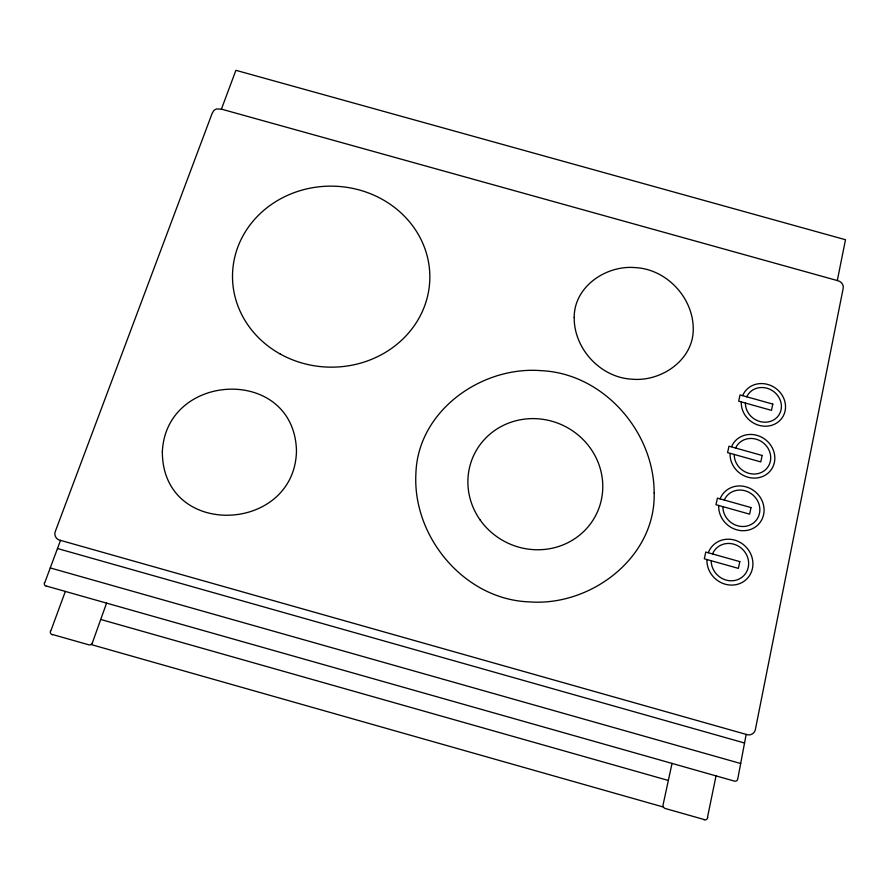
<?xml version="1.0" encoding="UTF-8"?>
<svg xmlns="http://www.w3.org/2000/svg" width="890" height="890" viewBox="0 0 890 890"><rect width="100%" height="100%" fill="white"/><g stroke="black" fill="none" stroke-linecap="round" stroke-linejoin="round"><path stroke-width="1.33" d="M746.187 734.406C750.337 736.208 755.31 733.26 755.554 728.621L843.064 288.961C844.298 284.989 841.161 281.195 837.301 280.55L221.421 109.125L216.203 108.98L213.822 110.516L212.165 113.319L55.625 530.607C53.433 534.645 55.937 539.752 60.531 540.375L746.165 734.395L737.754 779.017A2.993 2.759 62.3 0 1 734.439 781.109L46.48 586.076M837.301 280.55L845.5 239.733L235.906 70.31L221.421 109.125M707.483 817.421L716.038 775.88M672.039 763.409L663.083 804.816A3.015 2.815 67.5 0 0 665.231 808.498L704.124 819.523M92.393 642.803L106.566 603.109M50.786 630.999L65.337 591.427M44.767 582.627L60.531 540.375M57.494 548.518L744.574 743.017M50.252 567.931L740.691 763.52M100.726 619.462L668.357 780.463M90.936 644.505L663.439 807.052M52.521 634.514L88.677 644.783A2.993 2.781 -37.6 0 0 92.404 642.814M724.293 500.035A19.079 17.6 40 0 1 754.475 496.486A19.079 17.6 40 0 1 748.368 525.656A19.079 17.6 40 0 1 722.903 506.677M742.683 395.638A22.762 20.648 33.9 0 1 778.939 391.111A22.762 20.648 33.9 0 1 771.452 425.376A22.762 20.648 33.9 0 1 741.303 401.946M720.11 498.856A23.44 21.616 40 0 1 757.301 493.672A23.44 21.616 40 0 1 749.658 529.761A23.44 21.616 40 0 1 718.697 505.498M746.777 396.784A18.534 16.81 33.9 0 1 776.191 393.792A18.534 16.81 33.9 0 1 770.173 421.471A18.534 16.81 33.9 0 1 745.408 403.081M708.295 552.723A23.819 22.105 44 0 1 745.931 546.905A23.819 22.105 44 0 1 738.477 584.029A23.819 22.105 44 0 1 706.927 559.554M735.63 448.026A18.801 17.199 36.7 0 1 765.456 444.867A18.801 17.199 36.7 0 1 759.281 473.257A18.801 17.199 36.7 0 1 734.228 454.49M707.773 817.51A3.315 3.082 66.3 0 1 704.057 819.823M46.38 586.365A3.248 2.993 -32.8 0 1 44.489 582.538M52.421 634.804A3.293 3.037 -36.7 0 1 50.508 630.91M731.625 446.546A23.073 21.115 36.7 0 1 768.293 442.219A23.073 21.115 36.7 0 1 760.65 477.196A23.073 21.115 36.7 0 1 730.067 453.678M712.534 553.925A19.38 18 44 0 1 743.05 549.798A19.38 18 44 0 1 737.187 579.824A19.38 18 44 0 1 711.199 560.756M162.347 451.697C162.325 539.451 294.768 533.588 296.481 450.907C294.323 365.679 166.107 371.275 162.347 451.697M654.161 492.96C655.819 557.474 590.938 606.502 529.528 601.896C464.68 599.727 412.304 537.026 415.908 473.402C417.844 410.824 481.635 365.801 541.242 370.663C603.453 373.466 654.217 431.761 654.161 492.96M574.206 317.43C573.827 348.802 600.717 377.783 632.2 379.207C661.637 381.899 694.3 359.426 693.232 327.909C692.72 297.16 666.31 269.192 635.449 267.623C606.446 264.897 574.072 286.369 574.206 317.43M751.004 507.556L749.614 514.153L715.983 504.708L717.418 498.122L751.004 507.556M772.798 404.093L771.474 410.357L738.678 401.179L740.046 394.926L772.798 404.093M739.801 561.612L738.366 568.376L704.302 558.787L705.781 552.045L739.801 561.612M762.152 455.48L760.794 461.91L727.575 452.598L728.988 446.19L762.152 455.48M480.111 519.927A68.007 65.003 25.7 0 0 596.489 513.931A68.007 65.003 25.7 0 0 529.394 418.701A68.007 65.003 25.7 0 0 480.111 519.927M280.272 354.042A98.668 90.502 1 0 0 429.826 278.592A98.668 90.502 1 0 0 283.432 197.313A98.668 90.502 1 0 0 280.272 354.042"/></g></svg>
